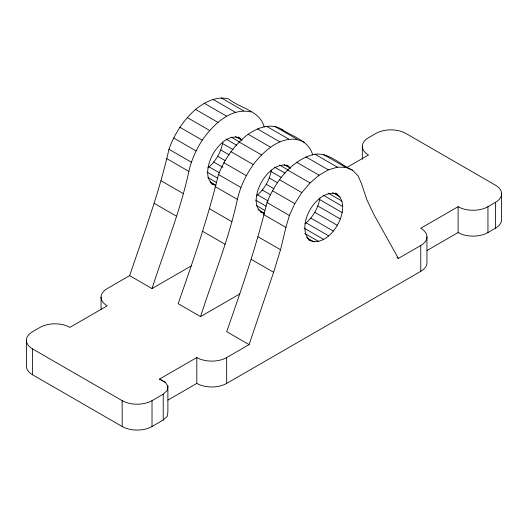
<?xml version="1.0" encoding="UTF-8"?>
<svg xmlns="http://www.w3.org/2000/svg" width="528" height="528" viewBox="0 0 528 528"><rect width="100%" height="100%" fill="white"/><g stroke="black" fill="none" stroke-linecap="round" stroke-linejoin="round"><path stroke-width="0.79" d="M207.973 167.798C215.761 161.416 221.192 152.005 222.829 142.072M256.496 195.815C264.284 189.427 269.716 180.022 271.352 170.089M305.019 223.832C312.807 217.444 318.239 208.039 319.876 198.099M308.86 239.983C329.551 250.688 355.859 204.765 335.082 192.944M347.384 167.178L368.511 154.981A21.113 12.19 0 0 1 368.511 137.742L375.976 133.432A21.113 12.19 0 0 1 405.834 133.432L495.416 185.15A21.113 12.19 0 0 1 495.416 202.389L487.951 206.699A21.113 12.19 0 0 1 458.093 206.699L420.763 228.248A21.113 12.19 0 0 1 420.763 245.487L398.369 258.416L373.831 214.427L366.914 199.868L361.535 183.751L358.057 175.831L352.651 170.24L345.629 167.303L337.379 167.171L328.357 169.858L319.084 175.217L310.061 182.939L301.811 192.601L294.789 203.65L289.384 215.477L285.905 227.416L280.526 249.744L273.61 272.29L249.071 344.619L226.677 357.548A21.113 12.19 0 0 1 196.812 357.548L159.489 379.097L165.119 382.028L167.891 386.1L167.204 390.456L163.225 394.178L152.024 400.646A21.113 12.19 0 0 1 122.166 400.646L32.584 348.929A21.113 12.19 0 0 1 32.584 331.69L40.049 327.38A21.113 12.19 0 0 1 69.907 327.38L107.237 305.824A21.113 12.19 0 0 1 107.237 288.585L129.631 275.656C143.781 233.851 159.251 192.39 168.967 149.266C174.379 134.046 183.368 120.094 195.558 109.428C204.732 102.062 216.652 95.634 228.716 99.026C240.194 108.273 260.126 110.702 264.211 127.024M129.631 275.656L152.024 288.585C164.505 249.605 180.239 211.517 188.859 171.389C191.327 160.241 196.132 149.78 202.237 140.171C213.107 124.793 230.498 107.29 251.11 111.956M239.837 293.918L200.548 316.602L178.154 303.673C193.03 261.063 207.854 218.42 218.467 174.537C224.671 158.829 234.597 144.474 248.167 134.27C257.71 127.631 270.897 122.641 281.734 129.301C292.598 136.844 309.005 140.507 312.695 155.021M200.548 316.602C213.028 277.616 228.763 239.527 237.382 199.406C240.273 186.833 245.843 175.085 253.288 164.584C264.521 149.86 284.651 131.993 304.128 142.23M249.071 344.619L226.677 331.69C241.553 289.08 256.377 246.431 266.99 202.547C271.755 190.489 278.711 179.395 287.668 170.009C295.357 162.657 304.352 156.301 314.978 154.242C329.479 152.519 340.336 164.782 352.651 170.24M26.4 340.309L26.4 366.168A21.113 12.19 0 0 0 32.584 374.788L122.166 426.505A21.113 12.19 0 0 0 152.024 426.505L163.225 420.037L167.204 416.315L167.891 411.959L167.891 386.1M152.024 288.585L191.314 265.907M167.944 400.079L196.812 383.407A21.113 12.19 0 0 0 226.677 383.407L420.763 271.346A21.113 12.19 0 0 0 426.947 262.726L426.947 236.867M427.106 250.45L458.093 232.558A21.113 12.19 0 0 0 487.951 232.558L495.416 228.248A21.113 12.19 0 0 0 501.6 219.628L501.6 193.769M242.154 139.999C231.607 131.149 218.394 144.553 213.213 153.674C207.907 162.716 202.904 180.866 215.84 185.572M290.677 168.016C280.13 159.166 266.911 172.57 261.736 181.685C256.43 190.727 251.427 208.877 264.363 213.583M337.181 194.159C316.952 187.334 294.235 226.677 310.259 240.788M274.712 126.357L297.106 139.286M323.235 154.374L345.629 167.303M221.285 97.924L243.679 110.854M266.455 126.225L288.856 139.154M314.978 154.242L337.379 167.171M213.002 99.363L235.396 112.292M257.44 128.918L279.833 141.847M305.963 156.928L328.357 169.858M204.277 103.264L226.677 116.193M248.167 134.27L270.56 147.2M296.69 162.287L319.084 175.217M195.558 109.428L217.952 122.357M238.036 136.917L240.134 138.131M286.559 164.934L288.658 166.148M235.462 136.495L241.758 140.131M283.985 164.505L290.281 168.142M332.508 192.522L340.204 196.964M231.066 137.062L239.461 141.907M279.589 165.073L287.984 169.924M328.112 193.09L342.104 201.168M239.144 141.992L261.545 154.922M287.668 170.009L310.061 182.939M226.116 139.141L236.61 145.2M274.639 167.158L285.133 173.217M323.162 195.169L342.758 206.481M187.275 117.559L209.669 130.489M222.664 143.59L233.165 149.648M271.187 171.6L281.688 177.665M319.711 199.617L342.104 212.546M230.894 151.655L253.288 164.584M279.418 179.665L301.811 192.601M220.763 149.985L229.165 154.836M269.287 178.002L277.688 182.853M317.81 206.019L340.204 218.948M179.843 127.241L202.237 140.171M396.97 257.611L398.369 258.416M217.741 156.288L225.436 160.73M266.264 184.298L273.959 188.747M314.787 212.315L337.181 225.245M223.872 162.71L246.266 175.639M272.395 190.72L294.789 203.65M173.639 137.993L196.033 150.922M213.8 162.056L222.895 167.31M262.324 190.073L270.719 194.918M310.84 218.084L333.241 231.013M209.207 166.901L219.707 172.966M257.73 194.918L268.224 200.977M306.253 222.928L328.647 235.858M218.467 174.537L240.86 187.466M266.99 202.547L289.384 215.477M168.967 149.266L191.367 162.195M207.082 172.115L217.576 178.174M255.605 200.125L266.099 206.184M304.121 228.142L323.723 239.455M207.748 177.441L216.15 182.285M256.271 205.451L264.673 210.302M304.795 233.468L318.793 241.547M210.157 181.936L215.754 185.17M257.981 209.543L264.277 213.18M306.504 237.56L314.2 242.002M211.114 183.546L213.213 184.76M260.337 211.966L261.736 212.771M166.465 158.459L188.859 171.389M214.988 186.476L237.382 199.406M263.512 214.487L285.905 227.416M161.086 180.787L183.48 193.717M209.609 208.798L232.003 221.727M258.126 236.815L280.526 249.744M154.169 203.326L176.563 216.256M202.693 231.343L225.086 244.273M251.216 259.36L273.61 272.29M159.489 379.097L165.482 382.556M281.734 129.301L282.817 130.416M495.416 202.389L495.416 228.248M487.951 206.699L487.951 232.558M458.093 206.699L458.093 232.558M420.763 245.487L420.763 271.346M362.327 146.362L362.327 159.291M226.677 357.548L226.677 383.407M196.812 357.548L196.812 383.407M163.225 394.178L163.225 420.037M152.024 400.646L152.024 426.505M122.166 400.646L122.166 426.505M101.053 297.205L101.053 309.329M32.584 348.929L32.584 374.788"/></g></svg>
